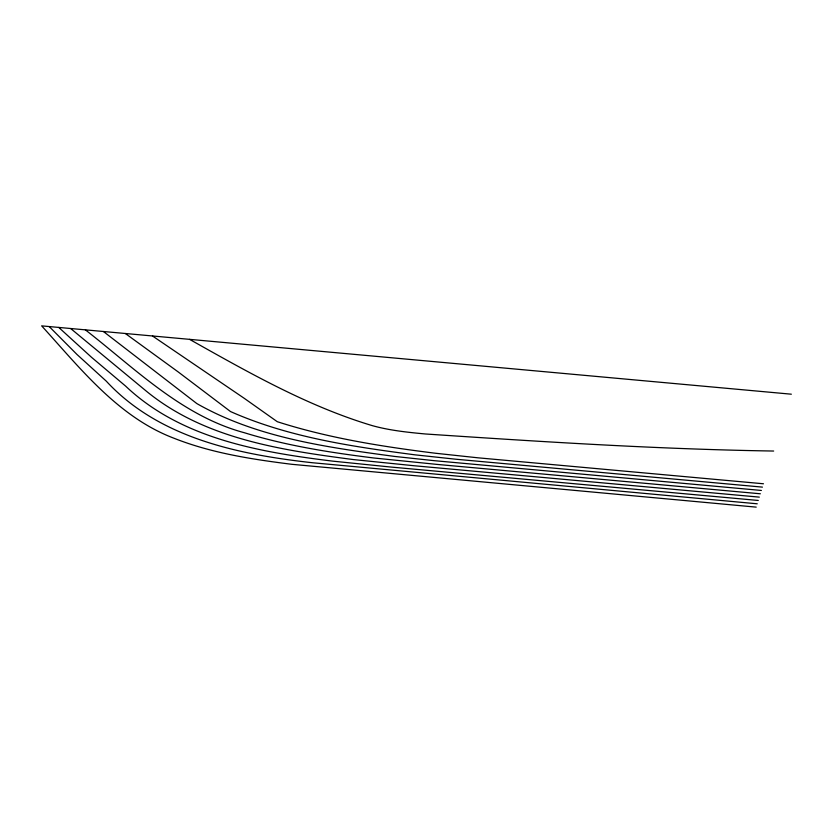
<?xml version="1.0" encoding="UTF-8"?>
<svg xmlns="http://www.w3.org/2000/svg" width="833" height="833" viewBox="0 0 833 833"><rect width="100%" height="100%" fill="white"/><g stroke="black" fill="none" stroke-linecap="round" stroke-linejoin="round"><path stroke-width="1.25" d="M773.659 451.038C657.372 449.216 541.304 441.698 425.288 433.972C407.535 432.306 389.74 430.463 372.497 425.694C307.637 406.317 248.276 372.32 189.57 339.354M791.35 394.196L41.65 325.87C80.322 368.342 118.13 416.937 173.691 438.127C211.384 453.09 251.785 459.295 291.81 464.304L756.208 507.13M763.476 483.775L478.038 457.817L435.628 453.267C382.201 446.613 328.681 438.189 277.285 421.706L244.204 398.289L152.481 335.97M762.434 487.118L456.036 459.243L415.084 454.849C352.474 446.655 288.707 437.377 230.533 411.564L178.116 371.872L125.346 333.502M761.393 490.45L434.035 460.659L394.54 456.422C327.046 447.331 256.97 437.814 196.859 403.589L103.407 331.503M760.362 493.782L436.877 464.387L373.986 458.004C330.316 452.59 286.583 445.759 244.444 432.754C181.854 415.948 134.956 368.467 85.372 329.858M759.321 497.124L414.022 465.73L353.442 459.577C281.45 450.184 204.533 438.835 146.525 391.312L70.659 328.514M758.28 500.456L391.166 467.074L332.898 461.159C259.813 452.204 181.084 438.783 125.575 386.064L91.557 357.326L58.758 327.431M757.249 503.798L312.354 462.731C238.477 454.526 158.936 438.148 106.28 381.15L77.021 354.504L49.209 326.557"/></g></svg>
